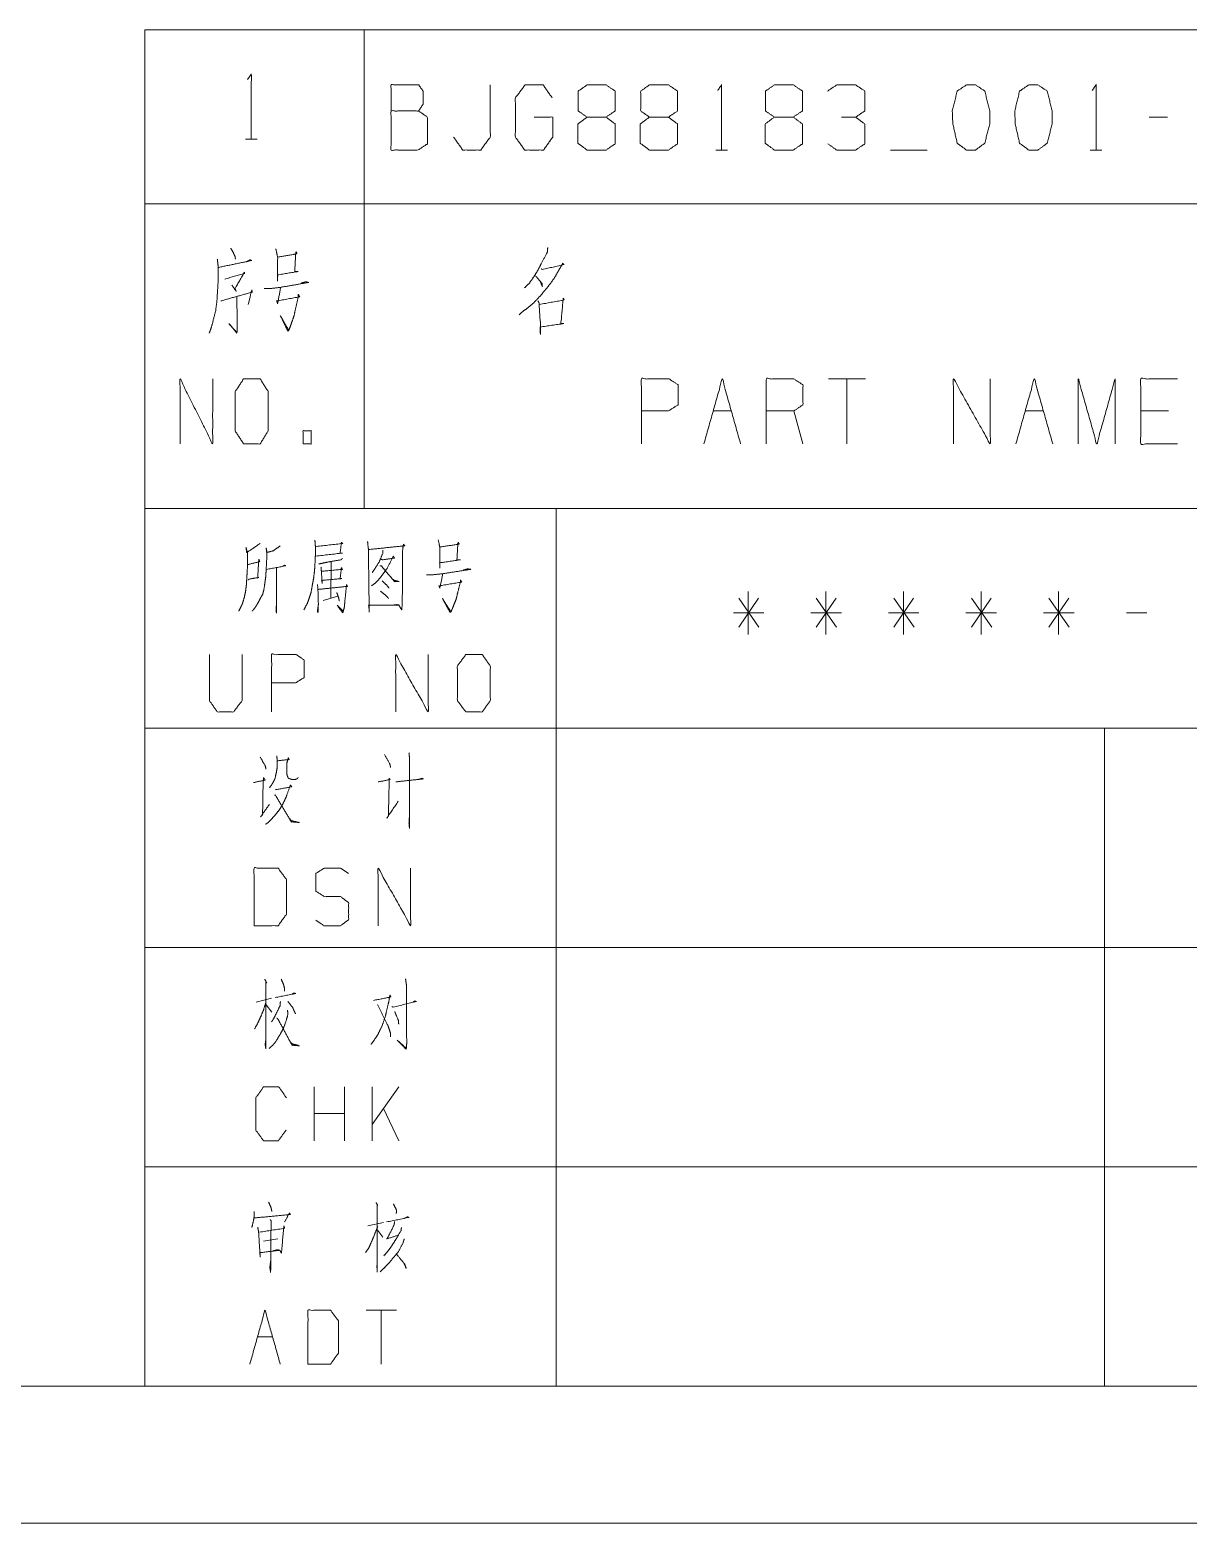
# Model space of a CAD drawing. Header units: millimetres. Extents: x 0 to 840, y 0 to 594.
# Drawn here: x 461.6 to 546.1, y 0 to 108.9 of the extents above; entities that cross this region are included whole.
import ezdxf

# ---------------------------------------------------------------- set-up
doc = ezdxf.new("R2010")
doc.units = ezdxf.units.MM
doc.layers.add('101', color=7, linetype='Continuous', true_color=0xffffff)

msp = doc.modelspace()

# ---------------------------------------------------------------- linework, layer by layer
at = {"layer": '101', "color": 72, "linetype": 'Continuous', "lineweight": 18}
for p, q in [((470, 108.93), (470, 96.23)), ((470, 108.93), (486, 108.93)), ((486, 108.93), (486, 96.23)), ((486, 108.93), (566, 108.93)), ((544.6, 102.56), (543.26, 102.56)), ((477.34, 100.95), (478.19, 100.95)), ((511.64, 100.16), (512.49, 100.16)), ((524.38, 100.16), (527.06, 100.16)), ((538.95, 100.16), (539.8, 100.16)), ((470, 96.23), (470, 74)), ((470, 96.23), (486, 96.23)), ((486, 96.23), (486, 74)), ((486, 96.23), (566, 96.23)), ((522.56, 83.47), (519.87, 83.47)), ((521.21, 83.47), (521.21, 78.72)), ((511.44, 81.13), (512.78, 81.13)), ((518, 78.72), (517.33, 81.13)), ((534.2, 81.13), (535.54, 81.13)), ((544.65, 81.13), (542.64, 81.13)), ((470, 74), (486, 74)), ((486, 74), (566, 74)), ((483.58, 70.1), (483.55, 67.49)), ((482.99, 67.31), (484.08, 67.62)), ((514.01, 64.81), (514.01, 67.96)), ((519.67, 64.81), (519.67, 67.96)), ((525.33, 64.81), (525.33, 67.96)), ((530.99, 64.81), (530.99, 67.96)), ((536.64, 64.81), (536.64, 67.96)), ((513.31, 67.46), (514.79, 65.36)), ((514.75, 67.46), (513.31, 65.36)), ((520.41, 67.46), (518.97, 65.36)), ((518.97, 67.46), (520.45, 65.36)), ((526.07, 67.46), (524.63, 65.36)), ((524.63, 67.46), (526.11, 65.36)), ((531.73, 67.46), (530.28, 65.36)), ((530.28, 67.46), (531.77, 65.36)), ((535.94, 67.46), (537.42, 65.36)), ((537.38, 67.46), (535.94, 65.36)), ((515.15, 66.41), (512.92, 66.41)), ((520.8, 66.41), (518.58, 66.41)), ((526.46, 66.41), (524.24, 66.41)), ((532.12, 66.41), (529.89, 66.41)), ((537.77, 66.41), (535.55, 66.41)), ((543.08, 66.41), (541.6, 66.41)), ((479.23, 38.3), (478.12, 38.01)), ((478.85, 37.8), (479.26, 37.27)), ((482.34, 27.89), (482.34, 31.82)), ((484.56, 27.89), (484.56, 31.82)), ((486.58, 27.89), (486.58, 31.82)), ((488.51, 31.82), (486.58, 29.09)), ((484.56, 29.88), (482.34, 29.88)), ((488.51, 27.89), (487.4, 30.25)), ((487.39, 21.93), (486.25, 21.68)), ((478.64, 20.56), (479.7, 20.73)), ((486.98, 21.35), (487.36, 20.85)), ((488.36, 15.53), (486.13, 15.53)), ((487.24, 15.53), (487.24, 11.6)), ((478.2, 13.59), (479.31, 13.59))]:
    msp.add_line(p, q, dxfattribs=at)
at = {"layer": '101', "color": 133, "linetype": 'Continuous', "lineweight": 18}
for p, q in [((470, 74), (470, 10)), ((470, 74), (830, 74)), ((500, 74), (500, 10)), ((470, 58), (830, 58)), ((540, 58), (540, 10)), ((470, 42), (570, 42)), ((470, 26), (570, 26)), ((50, 10), (830, 10)), ((470, 10), (830, 10)), ((0, 0), (840, 0))]:
    msp.add_line(p, q, dxfattribs=at)
at = {"layer": '101', "color": 72, "linetype": 'Continuous', "lineweight": 18}
for points, knots in [([(477.48, 105.3), (477.76, 105.7), (477.76, 100.95)], [0, 0, 0.093491, 1, 1]), ([(487.95, 103.01), (487.95, 104.91), (489.97, 104.91), (490.29, 104.46), (490.29, 103.51), (489.97, 103.01), (487.95, 103.01), (487.95, 100.16), (489.93, 100.16), (490.6, 100.61), (490.6, 102.56), (489.97, 103.01)], [0, 0, 0.115916, 0.238847, 0.27247, 0.330428, 0.366584, 0.489515, 0.66339, 0.784165, 0.833487, 0.952454, 1, 1]), ([(492.51, 101.11), (493.18, 100.16), (494.49, 100.16), (495.19, 101.11), (495.19, 104.91)], [0, 0, 0.156049, 0.331481, 0.490318, 1, 1]), ([(498.4, 102.56), (499.75, 102.56), (499.75, 101.11), (499.07, 100.16), (497.7, 100.16), (497.02, 101.11), (497.02, 103.96), (497.73, 104.91), (499.04, 104.91), (499.71, 103.96)], [0, 0, 0.103295, 0.214795, 0.304262, 0.410276, 0.499741, 0.718896, 0.809957, 0.910534, 1, 1]), ([(502.25, 102.56), (501.61, 103.01), (501.61, 104.46), (502.25, 104.91), (503.63, 104.91), (504.3, 104.46), (504.3, 103.01), (503.63, 102.56), (502.25, 102.56), (501.58, 102.06), (501.58, 100.66), (502.25, 100.16), (503.63, 100.16), (504.3, 100.61), (504.3, 102.06), (503.63, 102.56)], [0, 0, 0.047572, 0.136084, 0.183656, 0.267815, 0.317165, 0.405676, 0.455026, 0.539185, 0.590296, 0.675756, 0.726868, 0.811027, 0.860377, 0.948888, 1, 1]), ([(506.8, 102.56), (506.16, 103.01), (506.16, 104.46), (506.8, 104.91), (508.18, 104.91), (508.85, 104.46), (508.85, 103.01), (508.18, 102.56), (506.8, 102.56), (506.13, 102.06), (506.13, 100.66), (506.8, 100.16), (508.18, 100.16), (508.85, 100.61), (508.85, 102.06), (508.18, 102.56)], [0, 0, 0.047574, 0.136086, 0.18366, 0.267816, 0.317166, 0.405678, 0.455027, 0.539184, 0.590297, 0.675757, 0.726871, 0.811027, 0.860377, 0.948889, 1, 1]), ([(511.78, 104.51), (512.06, 104.91), (512.06, 100.16)], [0, 0, 0.093486, 1, 1]), ([(515.91, 102.56), (515.27, 103.01), (515.27, 104.46), (515.91, 104.91), (517.29, 104.91), (517.96, 104.46), (517.96, 103.01), (517.29, 102.56), (515.91, 102.56), (515.24, 102.06), (515.24, 100.66), (515.91, 100.16), (517.29, 100.16), (517.96, 100.61), (517.96, 102.06), (517.29, 102.56)], [0, 0, 0.047572, 0.136084, 0.183656, 0.267812, 0.317164, 0.405676, 0.455027, 0.539184, 0.590295, 0.675755, 0.726867, 0.811023, 0.860375, 0.948886, 1, 1]), ([(521.84, 102.56), (522.51, 103.01), (522.51, 104.46), (521.84, 104.91), (520.46, 104.91), (519.79, 104.46)], [0, 0, 0.153877, 0.429855, 0.583732, 0.846129, 1, 1]), ([(530.59, 100.16), (531.26, 100.66), (531.62, 102.06), (531.62, 103.01), (531.26, 104.46), (530.59, 104.91), (529.92, 104.91), (529.25, 104.46), (528.89, 103.01), (528.93, 102.06), (529.25, 100.66), (529.92, 100.16), (530.59, 100.16)], [0, 0, 0.067527, 0.183972, 0.260584, 0.380942, 0.446142, 0.500308, 0.565504, 0.685863, 0.762528, 0.87831, 0.945834, 1, 1]), ([(535.14, 100.16), (535.82, 100.66), (536.17, 102.06), (536.17, 103.01), (535.82, 104.46), (535.14, 104.91), (534.47, 104.91), (533.8, 104.46), (533.45, 103.01), (533.48, 102.06), (533.8, 100.66), (534.47, 100.16), (535.14, 100.16)], [0, 0, 0.067527, 0.183973, 0.260585, 0.380944, 0.446143, 0.500306, 0.565505, 0.685864, 0.762529, 0.87831, 0.945837, 1, 1]), ([(539.1, 104.51), (539.38, 104.91), (539.38, 100.16)], [0, 0, 0.09349, 1, 1]), ([(519.82, 100.61), (520.46, 100.16), (521.84, 100.16), (522.51, 100.61), (522.51, 102.06), (521.84, 102.56), (520.81, 102.56)], [0, 0, 0.124119, 0.343685, 0.472447, 0.703377, 0.836734, 1, 1]), ([(476.26, 93), (476.48, 92.6), (476.57, 92.4), (476.6, 92.2)], [0, 0, 0.518666, 0.769903, 1, 1]), ([(479.55, 92.95), (479.68, 92.35), (479.68, 90.6), (479.68, 91.05), (481.18, 91.3), (480.93, 91.3), (480.99, 92.55), (481.03, 92.75), (481.09, 92.6), (480.87, 92.55), (479.68, 92.35)], [0, 0, 0.080215, 0.309219, 0.368106, 0.567901, 0.600755, 0.764536, 0.791028, 0.812305, 0.841788, 1, 1]), ([(499.38, 93.05), (499.35, 92.7), (498.92, 91.9), (498.67, 91.4), (498.39, 90.95), (498.04, 90.45), (497.68, 90.1)], [0, 0, 0.101776, 0.36375, 0.525156, 0.678923, 0.856077, 1, 1]), ([(475.28, 92.2), (475.35, 91.6), (475.35, 90.8), (475.31, 90.1), (475.25, 89.15), (475.16, 88.45), (474.91, 87.45), (474.78, 87.05), (474.69, 86.8)], [0, 0, 0.110092, 0.256085, 0.383957, 0.5577, 0.686593, 0.874746, 0.95125, 1, 1]), ([(475.38, 91.6), (477.79, 92.1), (477.67, 92.15), (477.39, 92)], [0, 0, 0.844337, 0.890571, 1, 1]), ([(498.89, 91.5), (498.99, 91.45), (500.58, 91.8), (500.48, 91.9), (500.19, 91.4), (499.88, 90.85), (499.56, 90.4), (499.2, 89.95), (498.82, 89.5), (498.39, 89.05), (497.93, 88.65), (497.58, 88.4), (497.3, 88.15)], [0, 0, 0.0171, 0.254607, 0.275861, 0.359626, 0.452276, 0.532639, 0.616084, 0.702807, 0.792986, 0.881826, 0.944957, 1, 1]), ([(475.82, 90.75), (477.26, 91.15), (477.26, 91.25), (476.57, 90.05), (476.66, 89.85), (476.35, 90.3)], [0, 0, 0.399217, 0.42587, 0.794862, 0.853779, 1, 1]), ([(478.7, 90.05), (479.11, 90.05), (479.93, 90.15), (481.94, 90.5), (481.72, 90.55), (481.4, 90.45)], [0, 0, 0.106701, 0.321702, 0.85493, 0.913855, 1, 1]), ([(498.5, 90.95), (498.57, 90.9), (498.96, 90.45), (498.99, 90.2), (498.85, 90.55)], [0, 0, 0.066034, 0.519579, 0.712126, 1, 1]), ([(475.53, 89.15), (477.83, 89.8), (477.79, 89.95), (477.54, 88.9)], [0, 0, 0.658858, 0.701264, 1, 1]), ([(476.7, 89.45), (476.73, 87.6), (476.73, 87.05), (476.7, 86.8), (476.13, 87.5), (476.66, 86.9)], [0, 0, 0.42491, 0.551214, 0.609076, 0.815631, 1, 1]), ([(479.9, 90.15), (479.68, 88.95), (479.61, 89.15), (481.28, 89.45), (481.18, 89.65), (481.18, 89.45), (480.99, 88.6), (480.87, 88.05), (480.71, 87.6), (480.59, 87.25), (480.49, 87), (480.43, 86.95), (479.87, 88.1), (480.46, 87.05)], [0, 0, 0.140876, 0.165081, 0.360229, 0.385754, 0.40885, 0.509385, 0.574531, 0.629565, 0.672502, 0.70335, 0.712616, 0.860567, 1, 1]), ([(498.67, 89.15), (498.75, 89), (498.82, 87.75), (498.85, 87.6), (498.85, 86.7), (498.82, 87.1), (498.82, 87.25), (500.55, 87.5), (500.34, 87.5), (500.51, 89.35), (500.58, 89.25), (500.48, 89.2), (498.78, 88.9)], [0, 0, 0.018828, 0.160989, 0.178489, 0.280681, 0.326276, 0.343309, 0.542028, 0.566109, 0.777127, 0.791032, 0.804344, 1, 1]), ([(472.56, 78.72), (472.56, 83.47), (474.94, 78.72), (474.94, 83.47)], [0, 0, 0.320621, 0.679379, 1, 1]), ([(477.2, 78.72), (478.4, 78.72), (478.99, 79.68), (478.99, 82.53), (478.4, 83.47), (477.2, 83.47), (476.58, 82.53), (476.58, 79.68), (477.2, 78.72)], [0, 0, 0.094594, 0.183574, 0.409674, 0.498654, 0.593248, 0.683574, 0.909674, 1, 1]), ([(506.21, 78.72), (506.21, 83.47), (508.23, 83.47), (508.9, 83.03), (508.9, 81.58), (508.19, 81.13), (506.21, 81.13)], [0, 0, 0.401146, 0.571314, 0.639588, 0.762043, 0.832817, 1, 1]), ([(515.32, 78.72), (515.32, 83.47), (517.33, 83.47), (518, 83.03), (518, 81.58), (517.33, 81.13), (515.32, 81.13)], [0, 0, 0.400952, 0.571034, 0.639278, 0.761674, 0.829918, 1, 1]), ([(528.98, 78.72), (528.98, 83.47), (531.66, 78.72), (531.66, 83.47)], [0, 0, 0.317574, 0.682426, 1, 1]), ([(538.08, 78.72), (538.08, 83.47), (539.43, 78.72), (540.77, 83.47), (540.77, 78.72)], [0, 0, 0.245192, 0.5, 0.754808, 1, 1]), ([(545.32, 78.72), (542.64, 78.72), (542.64, 83.47), (545.32, 83.47)], [0, 0, 0.26539, 0.73461, 1, 1]), ([(481.53, 78.72), (482.13, 78.72), (482.13, 79.68), (481.53, 79.68), (481.53, 78.72)], [0, 0, 0.192791, 0.5, 0.692791, 1, 1]), ([(478.4, 71.46), (478.28, 71.38), (477.43, 70.8), (477.37, 71.16), (477.47, 70.8), (477.47, 69.65), (477.43, 68.95), (477.4, 68.46), (477.34, 67.98), (477.25, 67.53), (477.12, 67.09), (476.97, 66.78), (476.84, 66.52)], [0, 0, 0.024363, 0.186803, 0.243942, 0.302154, 0.485023, 0.597668, 0.675195, 0.753199, 0.825098, 0.898191, 0.953346, 1, 1]), ([(479.87, 71.29), (479.37, 70.93), (478.9, 70.8), (478.84, 71.16), (478.9, 70.63), (478.87, 70.1), (478.84, 69.52), (478.81, 69.04), (478.75, 68.59), (478.68, 68.11), (478.59, 67.75), (478.43, 67.49), (478.28, 67.18), (478.12, 66.92), (477.97, 66.69), (477.81, 66.52)], [0, 0, 0.096323, 0.172941, 0.229419, 0.31342, 0.396988, 0.487497, 0.564126, 0.634338, 0.711439, 0.768976, 0.817389, 0.871907, 0.92032, 0.962889, 1, 1]), ([(482.4, 71.69), (482.43, 71.29), (482.43, 70.58), (482.4, 69.92), (482.37, 69.48), (482.3, 68.9), (482.21, 68.42), (482.12, 67.89), (481.99, 67.49), (481.84, 67.09), (481.59, 66.61)], [0, 0, 0.076501, 0.212087, 0.339339, 0.424292, 0.535104, 0.630036, 0.733301, 0.813244, 0.895184, 1, 1]), ([(482.49, 71.24), (484.43, 71.46), (484.33, 71.55), (484.24, 70.76), (484.4, 70.76), (482.46, 70.54)], [0, 0, 0.39108, 0.416924, 0.577585, 0.60892, 1, 1]), ([(486.24, 71.6), (486.3, 71.02), (486.36, 66.47), (486.33, 66.96), (488.55, 66.96), (488.39, 67), (488.08, 66.96)], [0, 0, 0.069512, 0.617083, 0.675676, 0.942511, 0.962039, 1, 1]), ([(486.33, 71.02), (488.95, 71.29), (488.86, 71.42), (488.8, 71.02), (488.77, 67.05), (488.73, 66.61), (488.52, 66.96)], [0, 0, 0.32813, 0.348326, 0.398409, 0.893176, 0.948286, 1, 1]), ([(487.36, 70.98), (487.36, 70.76), (487.08, 70.1), (486.74, 69.57), (486.58, 69.34)], [0, 0, 0.119857, 0.510439, 0.853216, 1, 1]), ([(491.39, 71.73), (491.51, 71.2), (491.51, 69.65), (491.51, 70.05), (493.01, 70.27), (492.76, 70.27), (492.82, 71.38), (492.85, 71.55), (492.92, 71.42), (492.7, 71.38), (491.51, 71.2)], [0, 0, 0.076615, 0.294118, 0.350048, 0.563217, 0.598361, 0.753969, 0.779212, 0.799823, 0.831203, 1, 1]), ([(477.53, 68.81), (477.59, 68.86), (478.31, 68.99), (478.22, 68.95), (478.31, 70.32), (478.37, 70.14), (477.5, 69.92)], [0, 0, 0.022681, 0.239273, 0.269981, 0.676983, 0.732557, 1, 1]), ([(478.87, 69.57), (480.28, 69.83), (480.18, 69.87), (480.03, 69.79)], [0, 0, 0.834819, 0.895271, 1, 1]), ([(484.4, 70.36), (484.3, 70.27), (483.52, 70.14), (483.08, 70.05), (482.68, 69.96)], [0, 0, 0.07226, 0.516589, 0.766867, 1, 1]), ([(482.84, 69.74), (482.87, 69.43), (482.93, 68.55), (482.9, 68.77), (484.36, 68.9), (484.24, 68.9), (484.33, 69.7), (484.4, 69.57), (482.87, 69.43)], [0, 0, 0.056492, 0.217482, 0.258029, 0.525926, 0.548635, 0.694164, 0.720796, 1, 1]), ([(487.2, 70.32), (487.33, 70.27), (488.2, 70.4), (488.11, 70.54), (487.7, 69.7), (487.39, 69.26), (487.11, 68.9), (486.83, 68.59), (486.52, 68.37)], [0, 0, 0.033928, 0.260451, 0.302015, 0.540804, 0.679359, 0.795007, 0.902031, 1, 1]), ([(487.14, 69.83), (487.24, 69.83), (488.2, 68.68), (488.55, 68.68), (488.2, 68.77), (488.05, 68.86)], [0, 0, 0.037884, 0.645156, 0.784053, 0.927468, 1, 1]), ([(479.59, 69.65), (479.59, 66.39), (479.56, 66.61), (479.59, 66.96)], [0, 0, 0.849785, 0.907773, 1, 1]), ([(487.3, 68.73), (487.64, 68.42), (487.8, 68.2)], [0, 0, 0.630834, 1, 1]), ([(490.54, 69.17), (490.95, 69.17), (491.76, 69.26), (493.76, 69.57), (493.54, 69.61), (493.23, 69.52)], [0, 0, 0.107045, 0.322389, 0.855631, 0.914429, 1, 1]), ([(491.73, 69.26), (491.51, 68.2), (491.45, 68.37), (493.1, 68.64), (493.01, 68.81), (493.01, 68.64), (492.82, 67.89), (492.7, 67.4), (492.54, 67), (492.42, 66.69), (492.32, 66.47), (492.26, 66.43), (491.7, 67.45), (492.29, 66.52)], [0, 0, 0.136367, 0.159976, 0.371153, 0.396349, 0.418608, 0.516111, 0.579315, 0.633124, 0.675136, 0.705359, 0.714999, 0.861275, 1, 1]), ([(482.59, 68.46), (482.62, 68.06), (482.65, 67.05), (482.62, 66.39), (482.59, 66.56), (482.65, 67)], [0, 0, 0.147471, 0.523365, 0.768668, 0.835023, 1, 1]), ([(482.65, 68.11), (484.77, 68.33), (484.71, 68.46), (484.68, 68.24), (484.58, 67.22), (484.55, 66.83), (484.43, 66.39), (484.02, 66.96), (484.46, 66.52)], [0, 0, 0.374083, 0.399749, 0.43883, 0.61759, 0.687459, 0.767887, 0.891105, 1, 1]), ([(483.99, 67.89), (484.12, 67.53), (484.18, 67.27)], [0, 0, 0.579215, 1, 1]), ([(487.17, 67.98), (487.58, 67.67), (487.77, 67.45)], [0, 0, 0.637944, 1, 1]), ([(474.71, 63.36), (474.71, 60), (475.28, 59.17), (476.46, 59.17), (477.09, 60), (477.09, 63.36)], [0, 0, 0.33715, 0.438599, 0.557782, 0.66285, 1, 1]), ([(479.24, 59.17), (479.24, 63.36), (481.02, 63.36), (481.61, 62.96), (481.61, 61.68), (480.99, 61.29), (479.24, 61.29)], [0, 0, 0.401145, 0.571312, 0.639588, 0.762043, 0.832818, 1, 1]), ([(488.29, 59.17), (488.29, 63.36), (490.66, 59.17), (490.66, 63.36)], [0, 0, 0.317575, 0.682425, 1, 1]), ([(493.41, 59.17), (494.6, 59.17), (495.19, 60), (495.19, 62.52), (494.6, 63.36), (493.41, 63.36), (492.79, 62.52), (492.79, 60), (493.41, 59.17)], [0, 0, 0.102684, 0.19162, 0.409478, 0.498414, 0.601098, 0.69162, 0.909478, 1, 1]), ([(478.4, 55.88), (478.77, 55.26), (478.83, 55)], [0, 0, 0.726452, 1, 1]), ([(479.62, 55.97), (479.65, 55.57), (479.65, 55.13), (479.58, 54.73), (479.49, 54.33), (479.37, 54.07), (479.24, 53.85), (479.08, 53.63)], [0, 0, 0.161539, 0.340478, 0.503498, 0.668955, 0.787647, 0.890428, 1, 1]), ([(479.68, 55.61), (480.52, 55.7), (480.46, 55.83), (480.36, 55.48), (480.36, 55.17), (480.36, 54.6), (480.4, 54.47), (480.46, 54.33), (480.58, 54.29), (480.74, 54.24), (480.96, 54.24), (481.08, 54.29), (481.18, 54.38)], [0, 0, 0.256861, 0.301243, 0.412007, 0.505689, 0.679669, 0.720918, 0.765306, 0.805452, 0.854617, 0.920845, 0.960991, 1, 1]), ([(487.48, 56.06), (487.86, 55.39), (487.92, 55.13)], [0, 0, 0.736529, 1, 1]), ([(489.26, 56.19), (489.29, 55.88), (489.29, 50.71), (489.26, 51.07), (489.29, 51.51)], [0, 0, 0.049515, 0.872926, 0.929447, 1, 1]), ([(477.93, 54.02), (478.77, 54.2), (478.65, 54.38), (478.62, 54.02), (478.58, 51.68), (478.43, 51.51), (479.08, 52.43)], [0, 0, 0.167422, 0.209474, 0.278414, 0.733408, 0.779231, 1, 1]), ([(479.49, 53.49), (480.71, 53.71), (480.61, 53.85), (480.33, 53.05), (480.18, 52.7), (480.02, 52.39), (479.77, 51.99), (479.49, 51.64), (479.21, 51.33), (478.99, 51.11), (478.8, 50.98)], [0, 0, 0.254941, 0.288363, 0.462053, 0.541623, 0.612966, 0.709673, 0.80267, 0.888733, 0.952733, 1, 1]), ([(487.01, 54.07), (487.89, 54.24), (487.82, 54.33), (487.76, 51.6), (487.64, 51.42), (488.48, 52.66)], [0, 0, 0.163595, 0.183435, 0.685805, 0.725489, 1, 1]), ([(488.29, 54.07), (490.32, 54.29), (490.2, 54.33), (489.95, 54.24)], [0, 0, 0.837047, 0.891364, 1, 1]), ([(479.46, 53.1), (479.52, 53.1), (480.68, 51.15), (481.27, 51.11), (480.68, 51.24), (480.52, 51.42)], [0, 0, 0.016597, 0.617583, 0.775731, 0.937327, 1, 1]), ([(477.96, 43.58), (479.71, 43.58), (480.33, 44.42), (480.33, 46.94), (479.71, 47.78), (477.96, 47.78), (477.96, 43.58)], [0, 0, 0.142136, 0.227161, 0.43179, 0.516816, 0.658952, 1, 1]), ([(482.46, 43.98), (483.05, 43.58), (484.27, 43.58), (484.86, 44.02), (484.86, 45.26), (484.27, 45.7), (483.08, 45.7), (482.46, 46.1), (482.46, 47.38), (483.08, 47.78), (484.27, 47.78), (484.86, 47.38)], [0, 0, 0.068036, 0.184055, 0.254519, 0.372335, 0.4428, 0.555844, 0.62637, 0.748394, 0.81892, 0.931964, 1, 1]), ([(487.01, 43.58), (487.01, 47.78), (489.38, 43.58), (489.38, 47.78)], [0, 0, 0.317575, 0.682425, 1, 1]), ([(478.74, 39.67), (478.88, 39.42), (478.82, 39.5), (478.82, 34.62), (478.77, 34.91), (478.82, 35.32)], [0, 0, 0.048142, 0.065074, 0.880813, 0.930182, 1, 1]), ([(479.94, 39.67), (480.11, 39.29), (480.17, 39.05), (480.17, 38.8)], [0, 0, 0.449924, 0.728677, 1, 1]), ([(489.01, 39.71), (489.07, 39.25), (489.07, 36.11), (489.1, 35.07), (489.07, 34.66), (489.04, 34.57), (488.39, 35.24), (489.04, 34.66)], [0, 0, 0.066217, 0.519982, 0.669307, 0.729162, 0.741827, 0.875056, 1, 1]), ([(479.5, 38.34), (480.99, 38.63), (480.87, 38.67), (480.73, 38.59)], [0, 0, 0.838754, 0.907252, 1, 1]), ([(486.67, 38.13), (487.95, 38.38), (487.87, 38.51), (487.78, 38.01), (487.66, 37.51), (487.54, 36.98), (487.31, 36.31), (487.05, 35.77), (487.02, 35.69), (486.78, 35.32), (486.49, 34.91)], [0, 0, 0.244428, 0.272774, 0.366789, 0.461906, 0.564547, 0.695473, 0.807142, 0.823507, 0.905515, 1, 1]), ([(478.82, 38.01), (478.65, 37.43), (478.44, 36.93), (478.24, 36.48), (478, 36.06)], [0, 0, 0.285939, 0.539663, 0.775435, 1, 1]), ([(480.4, 37.43), (480.43, 37.1), (480.26, 36.52), (480.08, 36.06), (479.88, 35.69), (479.53, 35.11), (479.32, 34.86), (479.06, 34.62)], [0, 0, 0.103476, 0.291956, 0.443856, 0.576191, 0.787107, 0.887318, 1, 1]), ([(479.88, 38.05), (479.85, 37.72), (479.56, 37.14), (479.35, 36.73), (479.23, 36.56)], [0, 0, 0.201933, 0.596284, 0.876828, 1, 1]), ([(480.43, 38.05), (480.78, 37.6), (480.87, 37.39), (480.99, 37.14)], [0, 0, 0.535199, 0.744449, 1, 1]), ([(486.96, 37.84), (487.75, 36.23), (487.9, 35.77), (487.92, 35.48)], [0, 0, 0.70022, 0.886543, 1, 1]), ([(488.01, 37.68), (488.1, 37.64), (489.8, 38.05), (489.68, 38.09), (489.56, 38.01)], [0, 0, 0.045965, 0.873307, 0.932104, 1, 1]), ([(488.22, 37.31), (488.48, 36.69), (488.51, 36.4)], [0, 0, 0.698424, 1, 1]), ([(479.61, 36.85), (479.7, 36.77), (480.73, 34.86), (481.28, 34.82), (480.76, 34.95), (480.61, 35.11)], [0, 0, 0.033497, 0.633662, 0.788434, 0.938664, 1, 1]), ([(480.29, 28.67), (479.73, 27.89), (478.65, 27.89), (478.09, 28.67), (478.09, 31.03), (478.65, 31.82), (479.76, 31.82), (480.32, 31.03)], [0, 0, 0.114569, 0.243366, 0.357935, 0.638584, 0.753153, 0.885431, 1, 1]), ([(479.02, 23.42), (479.2, 23.01), (479.26, 22.72)], [0, 0, 0.60334, 1, 1]), ([(486.86, 23.38), (486.98, 23.17), (486.95, 23.21), (486.95, 18.33), (486.92, 18.7), (486.95, 19.11)], [0, 0, 0.039885, 0.048389, 0.86771, 0.930393, 1, 1]), ([(488.12, 23.29), (488.33, 22.88), (488.36, 22.72), (488.33, 22.59)], [0, 0, 0.609647, 0.831592, 1, 1]), ([(477.97, 22.72), (477.97, 22.34), (477.85, 21.76), (477.79, 21.56)], [0, 0, 0.316024, 0.817546, 1, 1]), ([(477.97, 22.26), (480.6, 22.51), (480.54, 22.63), (480.19, 21.97)], [0, 0, 0.748923, 0.787787, 1, 1]), ([(479.14, 22.14), (479.2, 22.05), (479.17, 18.29), (479.11, 18.66), (479.17, 19.11)], [0, 0, 0.021551, 0.822258, 0.902418, 1, 1]), ([(488.21, 22.01), (488.18, 21.76), (487.68, 20.77), (487.63, 20.73), (488.53, 21.02)], [0, 0, 0.104845, 0.570656, 0.600711, 1, 1]), ([(487.63, 21.97), (489.26, 22.3), (489.15, 22.34), (488.91, 22.22)], [0, 0, 0.811187, 0.871426, 1, 1]), ([(478.23, 21.6), (478.29, 21.22), (478.41, 19.4), (478.38, 19.73), (479.84, 19.9), (479.67, 19.94), (479.34, 19.86)], [0, 0, 0.083431, 0.487204, 0.560752, 0.886551, 0.926463, 1, 1]), ([(479.84, 19.9), (479.96, 19.69), (480.13, 21.68), (480.19, 21.51), (478.35, 21.22)], [0, 0, 0.055629, 0.522276, 0.563362, 1, 1]), ([(486.98, 21.64), (486.72, 20.98), (486.51, 20.48), (486.34, 20.11), (486.1, 19.73)], [0, 0, 0.339096, 0.594725, 0.790666, 1, 1]), ([(488.91, 20.73), (488.83, 20.44), (488.47, 19.78), (488.12, 19.36), (487.74, 18.91), (487.42, 18.58), (487.16, 18.33)], [0, 0, 0.100504, 0.349351, 0.529547, 0.726521, 0.879827, 1, 1]), ([(488.71, 21.56), (488.68, 21.35), (488.33, 20.73), (488.3, 20.69), (488.03, 20.27), (487.74, 19.86), (487.42, 19.49)], [0, 0, 0.084867, 0.374487, 0.395069, 0.594277, 0.800098, 1, 1]), ([(488.36, 19.61), (488.94, 18.91), (489.06, 18.58), (488.88, 18.99)], [0, 0, 0.533337, 0.737998, 1, 1]), ([(477.65, 11.6), (478.76, 15.53), (479.87, 11.6)], [0, 0, 0.500001, 1, 1]), ([(481.89, 11.6), (483.53, 11.6), (484.11, 12.39), (484.11, 14.75), (483.53, 15.53), (481.89, 15.53), (481.89, 11.6)], [0, 0, 0.142137, 0.227162, 0.431791, 0.516816, 0.658952, 1, 1])]:
    msp.add_open_spline(points, degree=1, knots=knots, dxfattribs=at)
for points in [[(510.77, 78.72), (512.11, 83.47), (513.45, 78.72)], [(533.53, 78.72), (534.87, 83.47), (536.22, 78.72)]]:
    msp.add_open_spline(points, degree=1, dxfattribs=at)

doc.saveas('drawing.dxf')
